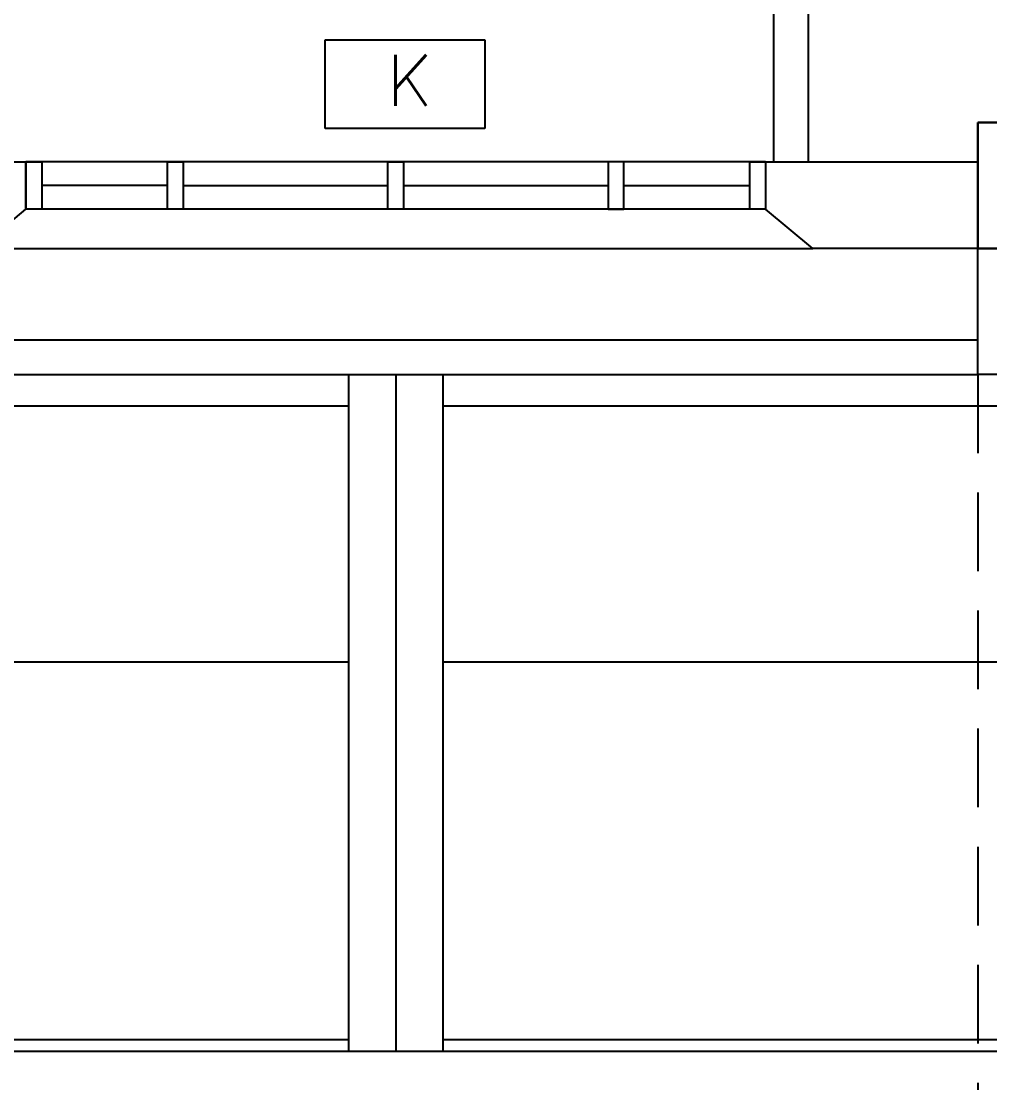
# Model space of a CAD drawing. Header units: inches. Extents: x 16928 to 514628, y -1471 to 241387.
# Drawn here: x 176265 to 179342, y 18665 to 22037 of the extents above; entities that cross this region are included whole.
import ezdxf

# ---------------------------------------------------------------- set-up
doc = ezdxf.new("R2010")
doc.units = ezdxf.units.IN
doc.header["$MEASUREMENT"] = 0
doc.linetypes.add('HIDDEN', pattern=[0.375, 0.25, -0.125])
doc.layers.add('BOMBA', color=22, linetype='Continuous', lineweight=25)
doc.layers.add('COLUMN', color=8, linetype='Continuous', lineweight=30)
for name, color, linetype in [('LW', 2, 'Continuous'), ('MIRROR', 8, 'Continuous'), ('partition', 8, 'Continuous'), ('ROOF', 2, 'Continuous'), ('WALL', 1, 'Continuous'), ('WIN', 9, 'Continuous')]:
    doc.layers.add(name, color=color, linetype=linetype)
doc.styles.add('SIMPLEX', font='simplex.shx', dxfattribs={"width": 0.8})

msp = doc.modelspace()

# ---------------------------------------------------------------- linework, layer by layer
at = {"layer": 'BOMBA', "color": 8, "linetype": 'ByBlock', "ltscale": 10}
for p, q in [((177230.9, 21977.8), (177737.8, 21977.8)), ((177230.9, 21697.1), (177230.9, 21977.8)), ((177230.9, 21977.8), (177737.8, 21977.8)), ((177230.9, 21697.1), (177230.9, 21977.8))]:
    msp.add_line(p, q, dxfattribs=at)
at = {"layer": 'BOMBA', "color": 3, "linetype": 'ByBlock', "ltscale": 10}
for p, q in [((177230.9, 21977.8), (177737.8, 21977.8)), ((177230.9, 21697.1), (177230.9, 21977.8)), ((177737.8, 21977.8), (177737.8, 21697.1)), ((177737.8, 21697.1), (177230.9, 21697.1))]:
    msp.add_line(p, q, dxfattribs=at)
at = {"layer": 'COLUMN'}
msp.add_lwpolyline([(179305, 21715.4), (179605, 21715.4), (179605, 21315.4), (179305, 21315.4)], close=True, dxfattribs=at)
at = {"layer": 'LW', "linetype": 'HIDDEN', "ltscale": 1000}
msp.add_line((179305, 20915.4), (179305, 17890.4), dxfattribs=at)
at = {"layer": 'MIRROR'}
for p, q in [((177455, 20915.4), (177455, 18765.4)), ((174705, 20002.9), (177305, 20002.9)), ((177605, 20002.9), (180205, 20002.9)), ((174705, 18802.9), (177305, 18802.9)), ((177605, 18802.9), (180205, 18802.9))]:
    msp.add_line(p, q, dxfattribs=at)
at = {"layer": 'partition'}
for p, q in [((178655, 22610.4), (178655, 21590.4)), ((178765, 22610.4), (178765, 21590.4))]:
    msp.add_line(p, q, dxfattribs=at)
at = {"layer": 'ROOF', "linetype": 'Continuous', "ltscale": 2000}
for p, q in [((177305, 20915.4), (177305, 18765.4)), ((177605, 20915.4), (177605, 18765.4)), ((174705, 20815.4), (177305, 20815.4)), ((177605, 20815.4), (180205, 20815.4))]:
    msp.add_line(p, q, dxfattribs=at)
at = {"layer": 'ROOF'}
msp.add_line((173230, 18765.4), (181630, 18765.4), dxfattribs=at)
at = {"layer": 'WALL'}
for p, q in [((175605, 21590.4), (176280, 21590.4)), ((176280, 21590.4), (176280, 21440.4)), ((178630, 21590.4), (179305, 21590.4)), ((178630, 21590.4), (178630, 21440.4)), ((176130, 21315.4), (176280, 21440.4)), ((178780, 21315.4), (178630, 21440.4)), ((179305, 21315.4), (178780, 21315.4)), ((179305, 20915.4), (179305, 21315.4)), ((180505, 20915.4), (179305, 20915.4))]:
    msp.add_line(p, q, dxfattribs=at)
at = {"layer": 'WIN'}
for p, q in [((178630, 21590.4), (176280, 21590.4)), ((176730, 21515.4), (176330, 21515.4)), ((176780, 21515.4), (177430, 21515.4)), ((177480, 21515.4), (178130, 21515.4)), ((178180, 21515.4), (178580, 21515.4)), ((178630, 21440.4), (176280, 21440.4)), ((176130, 21315.4), (178780, 21315.4)), ((175605, 21025.4), (179305, 21025.4)), ((175605, 20915.4), (179305, 20915.4))]:
    msp.add_line(p, q, dxfattribs=at)
for points in [[(176330, 21440.4), (176280, 21440.4), (176280, 21590.4), (176330, 21590.4)], [(176780, 21440.4), (176730, 21440.4), (176730, 21590.4), (176780, 21590.4)], [(177480, 21440.4), (177430, 21440.4), (177430, 21590.4), (177480, 21590.4)], [(178130, 21440.4), (178180, 21440.4), (178180, 21590.4), (178130, 21590.4)], [(178630, 21440.4), (178580, 21440.4), (178580, 21590.4), (178630, 21590.4)]]:
    msp.add_lwpolyline(points, close=True, dxfattribs=at)

# ---------------------------------------------------------------- texts
at = {"layer": 'BOMBA', "color": 8, "linetype": 'ByBlock', "ltscale": 10, "style": 'SIMPLEX'}
msp.add_text('K', height=162.1, dxfattribs=at).set_placement((177426.5, 21768.3))
msp.add_text('K', height=162.1, dxfattribs=at).set_placement((177426.5, 21768.3))
at = {"layer": 'BOMBA', "color": 3, "linetype": 'ByBlock', "ltscale": 10, "style": 'SIMPLEX'}
msp.add_text('K', height=162.1, dxfattribs=at).set_placement((177426.5, 21768.3))

doc.saveas('drawing.dxf')
